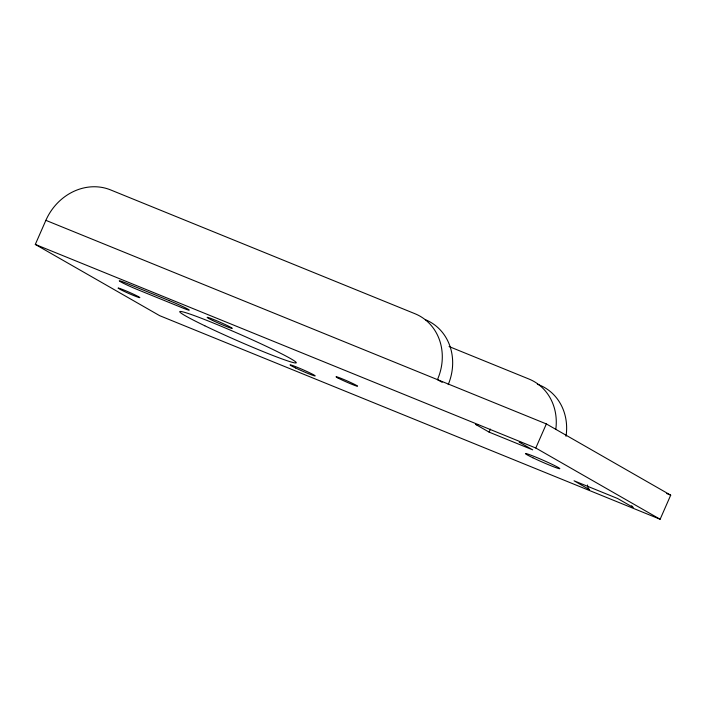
<?xml version="1.0" encoding="UTF-8"?>
<svg xmlns="http://www.w3.org/2000/svg" width="706" height="706" viewBox="0 0 706 706"><rect width="100%" height="100%" fill="white"/><g stroke="black" fill="none" stroke-linecap="round" stroke-linejoin="round"><path stroke-width="1.06" d="M45.872 220.343L546.356 423.927L670.7 495.171L660.128 519.254L159.644 315.661L35.3 244.426L45.872 220.343A52.668 46.949 -60.2 0 1 110.577 189.905L415.022 313.746A52.668 46.949 -60.2 0 1 437.446 379.625L442.159 382.325M521.275 442.406A13.167 5.93 -67.9 0 1 519.184 442.115L532.695 449.854L489.126 432.134L490.449 429.124M660.128 519.254L535.792 448.01L546.356 423.927M449.069 346.54L528.997 379.051A52.668 46.949 -60.2 0 1 555.798 429.38M537.337 384.17L539.366 384.991A52.668 46.949 -60.2 0 1 566.018 436.308M666.632 493.512L670.7 495.171M35.3 244.426L535.792 448.01M489.126 432.134L475.623 424.394A13.167 5.93 -67.9 0 0 477.715 424.685M118.264 288.163L120.144 289.398A11.852 0.644 23.7 0 0 134.061 295.699A11.852 0.644 23.7 0 0 139.197 297.085L138.738 296.829A11.852 0.644 23.7 0 0 126.736 291.19A11.852 0.644 23.7 0 0 118.167 288.11M425.383 319.686A52.668 46.949 -60.2 0 1 448.213 384.629M631.711 505.681A13.167 5.93 -67.9 0 0 633.167 507.42L617.626 498.515L574.057 480.795L589.598 489.699A13.167 5.93 -67.9 0 1 587.507 484.978M169.316 300.659L125.756 282.938A14.402 0.777 23.7 0 0 121.132 282.082A14.402 0.777 23.7 0 0 139.206 290.29L182.775 308.01A14.402 0.777 23.7 0 0 187.399 308.866A14.402 0.777 23.7 0 0 169.316 300.659M338.165 378.107L336.771 377.339A11.852 0.644 23.7 0 1 347.414 381.037A11.852 0.644 23.7 0 1 356.424 385.997A11.852 0.644 23.7 0 1 338.165 378.107M295.532 367.95A13.696 0.741 23.7 0 0 315.15 375.927A13.696 0.741 23.7 0 0 297.261 367.305A13.696 0.741 23.7 0 0 295.532 367.95M212.638 320.453A13.696 0.741 23.7 0 0 232.256 328.431A13.696 0.741 23.7 0 0 214.368 319.809A13.696 0.741 23.7 0 0 212.638 320.453M532.862 457.762A18.806 1.015 23.7 0 0 559.796 468.722A18.806 1.015 23.7 0 0 535.236 456.888A18.806 1.015 23.7 0 0 532.862 457.762M204.802 325.784A63.734 3.451 23.7 0 0 296.105 362.928A63.734 3.451 23.7 0 0 212.841 322.81A63.734 3.451 23.7 0 0 204.802 325.784"/></g></svg>
